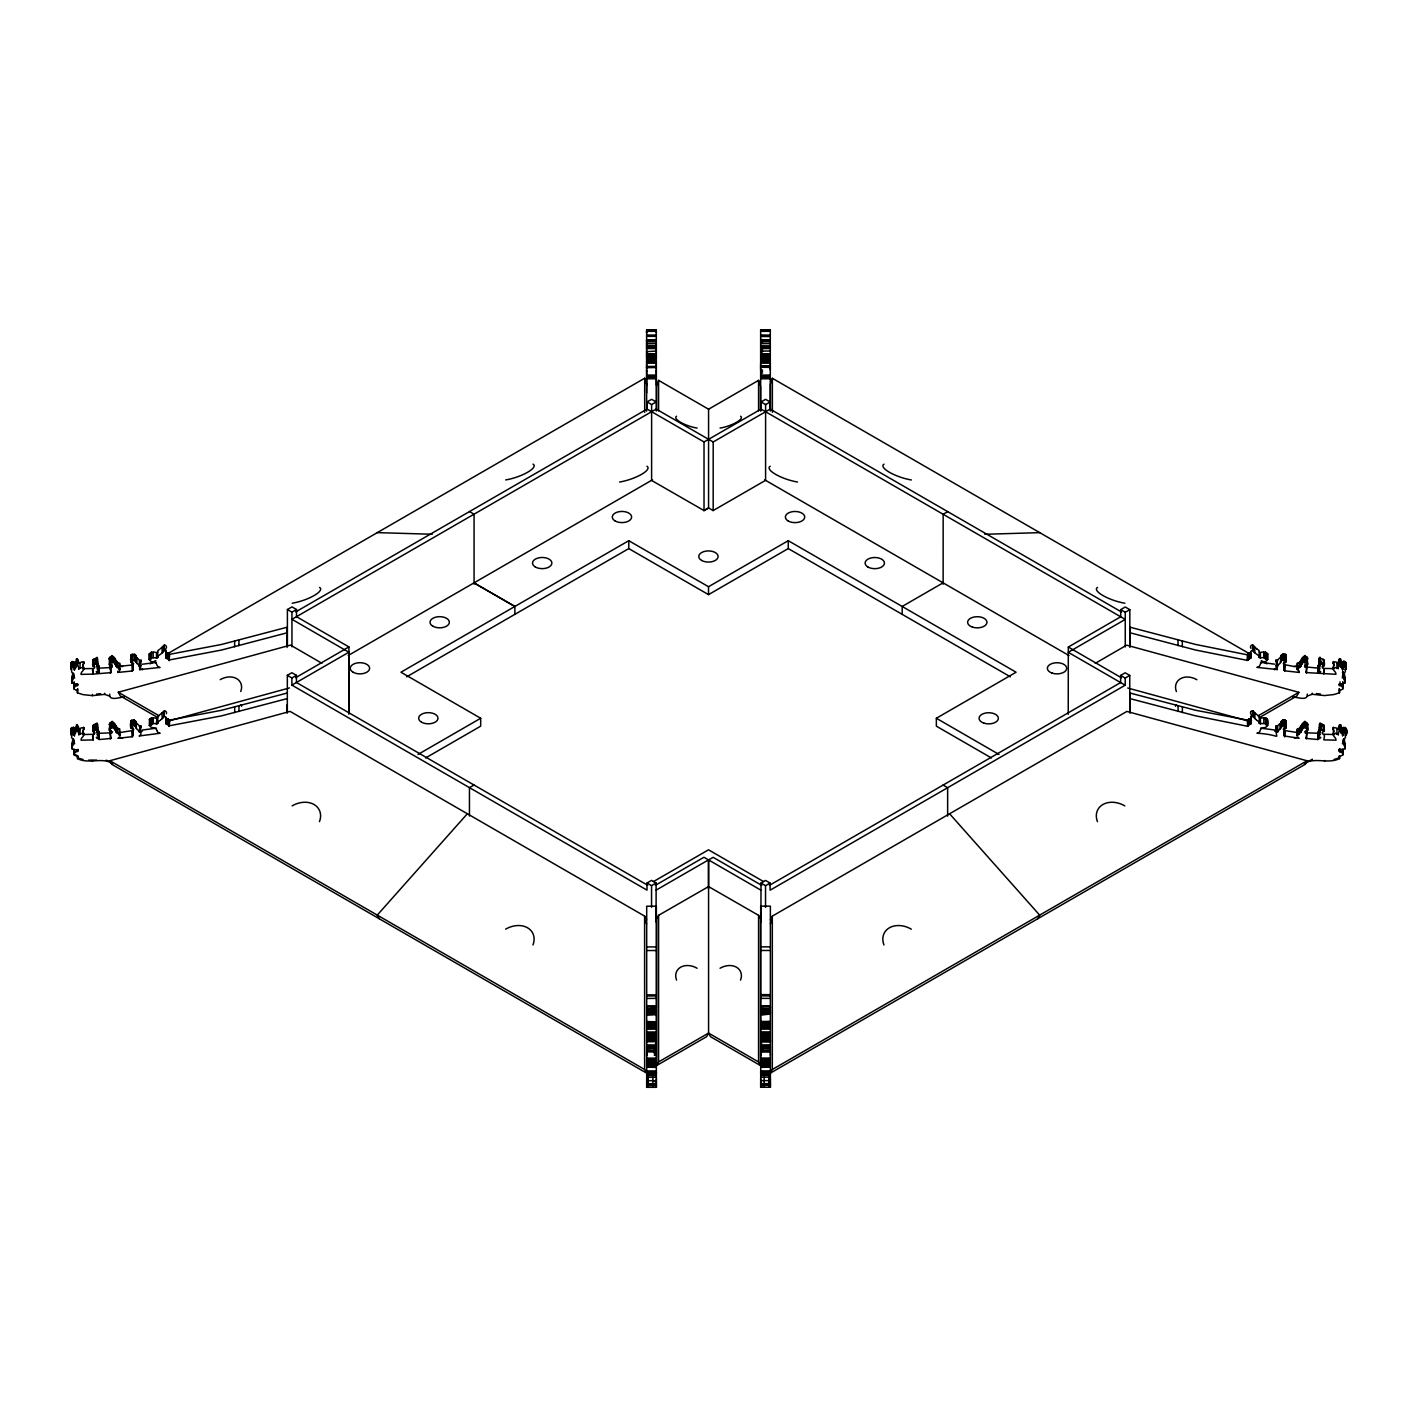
<?xml version="1.0" encoding="UTF-8"?>
<svg xmlns="http://www.w3.org/2000/svg" width="1417" height="1417" viewBox="0 0 1417 1417"><rect width="100%" height="100%" fill="white"/><g stroke="black" fill="none" stroke-linecap="round" stroke-linejoin="round"><path stroke-width="1.5" d="M97.312 734.75L97.312 729.117A2.444 2.002 0 0 0 97.915 727.931A3.56 2.905 0 0 0 97.454 726.62L97.543 724.725A2.125 1.736 0 0 0 96.994 723.255L97.011 728.834A2.125 1.736 0 0 1 97.543 730.304L97.454 732.199A3.56 2.905 0 0 1 97.915 733.51A2.444 2.002 0 0 1 97.419 734.591L97.72 735.706A4.641 3.79 0 0 1 99.066 737.23L98.287 737.46A10.326 8.431 0 0 1 96.622 737.23L96.338 737.566A3.472 2.834 0 0 0 98.11 738.788A2.072 1.7 0 0 1 99.137 738.842L99.137 733.262A2.072 1.7 0 0 0 98.499 733.191M287.403 646.329L287.403 609.523L291.955 606.901L296.507 609.523L296.507 616.678L348.919 646.931L348.901 713.318M291.955 646.79L291.955 612.162L296.507 609.523M474.057 584.141L474.075 514.194L469.505 511.555M644.682 412.294L644.682 378.233L167.259 653.928M646.63 411.072L646.648 384.113L644.682 378.233M646.63 371.626L646.63 370.298M646.63 368.013L646.63 367.056M646.63 367.57L656.301 367.375L646.63 367.375M646.63 360.042L656.301 359.209M646.63 358.944L656.301 358.767M656.301 341.462L656.301 357.881L646.63 357.828L646.63 350.619M646.63 351.682L656.301 351.044M646.63 347.626L656.301 347.218M646.63 341.462L646.63 348.901M646.63 340.08L656.301 339.938L646.63 339.814L646.63 341.196M646.648 385.318L646.63 329.683L656.301 330.622M654.424 1081.472L656.372 1081.472L656.372 1087.335L646.701 1087.317L646.701 1081.472M646.701 1078.798L646.701 1080.675L656.354 1080.675L656.354 1078.78M646.701 1073.378L646.701 1071.837L656.354 1071.783L656.372 1073.378M646.701 1063.512L656.354 1063.423M646.701 1061.156L656.354 1060.89M656.354 1058.942L646.701 1058.96L656.354 1059.385M646.701 1053.823L646.701 1055.612L646.701 1051.042L656.354 1051.007M646.701 1051.007L656.354 1051.184M646.701 1048.58L656.354 1048.226M646.701 1047.092L656.354 1046.862M646.701 1042.115L646.701 1039.83M646.701 1038.59L656.354 1038.413M646.701 1038.165L656.354 1038.023M646.701 1035.384L656.354 1035.597M646.701 1025.642L656.354 1025.749M646.701 1013.297L646.701 1012.163L656.354 1012.216M646.701 1011.791L656.354 1011.649M646.701 1010.374L656.354 1010.215M646.701 1009.134L656.354 1008.054M646.701 1007.026L646.701 1008.302M646.701 998.454L656.354 998.365M646.701 994.858L656.354 994.858M646.63 392.934L646.648 370.014M646.63 368.455L646.63 364.01M646.63 361.335L646.63 362.504M646.63 340.647L654.371 340.381M646.63 336.36L656.301 336.36M295.781 611.843L647.073 409.07L647.073 401.932L651.625 399.293L656.177 401.932L651.625 404.553L647.073 401.932M648.242 1085.918L648.242 1087.335L648.242 1077.239M651.607 480.31L651.625 404.553M652.883 1085.918L652.883 1087.335L652.883 1077.239M656.301 411.054L656.301 370.014M656.301 368.455L656.301 361.3M656.301 359.298L646.63 359.652M656.301 340.647L646.63 340.594M648.118 340.204C640.838 339.354 662.589 340.877 654.371 339.584M656.301 329.86L646.63 330.019M656.354 1067.391L646.701 1067.178L656.354 1067.267M760.504 1065.566L758.556 1061.935L708.571 1033.082L706.605 1036.695L656.62 1065.549L656.62 918.96L658.586 915.329L708.571 886.581L758.573 915.347L760.522 918.978L760.504 1065.566L710.519 1036.695L708.571 1033.082L708.571 859.942L713.141 857.32L761.797 885.412M656.638 410.204L656.638 386.239L658.586 380.358L708.571 409.212L758.573 380.358L760.522 386.239L760.522 410.204M656.62 1065.549L658.568 1061.935L658.586 915.329M658.586 410.859L658.586 380.358M651.501 480.381L704.019 510.563L704.019 441.962L647.073 409.07M708.571 409.212L708.571 507.941L703.912 510.634M704.019 510.563L708.571 507.941L713.176 510.581L713.194 441.98L770.157 409.106L770.157 401.95L765.605 399.328L761.035 401.95L761.035 410.611M758.556 1061.935L758.573 915.347M758.573 410.841L758.573 380.358M760.699 1007.398L760.699 906.154L770.37 906.154L770.37 1087.264L760.699 1087.264L760.699 1006.973L770.37 1007.044L770.37 1008.001M760.646 363.478L760.646 369.996L762.576 369.996M760.699 1078.727L760.699 1080.622L770.37 1080.622L770.37 1078.638M760.964 922.024L760.982 883.057L765.534 880.435L770.086 883.057L770.086 890.213L1125.204 685.208L1125.204 678.052L1129.756 675.431L1125.204 672.792L1120.652 675.431L1120.634 682.569L769.36 885.377M762.629 1051.308L760.699 1051.538M762.629 1048.173L760.699 1048.173L770.37 1048.509M764.17 1077.168L764.17 1087.264L764.17 1085.847M765.534 907.341L765.534 885.696L770.086 883.057M770.157 401.95L765.605 404.589L765.587 480.328L713.07 510.616M768.811 1080.197L768.811 1087.264L768.811 1085.847M768.811 1080.622L768.811 1077.168M770.299 369.996L770.299 363.478M770.423 409.708L770.423 384.166L772.371 378.286L1249.812 653.928M772.318 1069.498L772.318 916.126L1126.869 711.423L1307.023 760.77L1305.075 764.383L770.37 1073.13L772.318 1069.498L1307.023 760.77M772.371 412.347L772.371 378.286M943.137 584.211L943.155 514.265L947.707 511.626M947.636 816.121L947.636 787.71L943.084 785.071M1068.241 714.274L1068.312 647.038L1120.705 616.785L1120.705 609.647L1125.257 607.007L1129.827 609.647L1129.81 646.435M1125.257 646.914L1125.257 612.268L1129.827 609.647M1129.756 712.22L1129.756 675.431M1129.969 713.247L1129.88 693.002L1195.576 710.254L1247.545 720.119L1247.828 726.336L1249.227 724.459A2.037 1.665 0 0 0 1250.892 723.945A3.011 2.462 0 0 0 1251.069 723.007A3.047 2.497 0 0 1 1251.264 721.342A2.338 1.913 0 0 0 1251.069 719.818A2.94 2.391 0 0 1 1251.105 717.073A2.745 2.249 0 0 1 1252.681 716.311L1256.33 719.854M1319.457 658.834L1319.546 660.747A3.56 2.905 0 0 0 1319.085 662.04A2.444 2.002 0 0 0 1319.581 663.121L1319.333 669.763L1319.457 658.834A2.125 1.736 0 0 1 1320.006 657.364C1323.248 673.589 1327.251 661.562 1321.583 658.498M1299.141 671.038L1299.159 672.437L1284.511 670.79L1284.546 660.765M97.968 735.228L97.419 729.011M98.428 667.389A2.072 1.7 0 0 1 99.066 667.46L99.066 671.941M110.668 730.463A1.966 1.612 0 0 0 110.809 731.172L110.668 731.278A4.658 3.808 0 0 1 110.615 732.182A1.824 1.488 0 0 1 109.729 731.19A2.143 1.754 0 0 1 109.747 730.658A3.436 2.799 0 0 1 109.056 730.198L110.331 722.723A2.32 1.895 0 0 1 111.341 722.333A2.781 2.267 0 0 1 112.085 721.519L113.218 722.422L113.218 728.001A5.562 4.534 0 0 0 114.263 728.71A1.913 1.559 0 0 1 114.724 729.631L119.081 734.838A5.278 4.304 0 0 0 119.772 734.537L120.002 735.246M1333.326 667.141L1334.229 667.513A3.95 3.224 0 0 1 1335.239 667.478C1339.384 671.304 1339.915 662.394 1335.239 661.881A3.95 3.224 0 0 0 1334.229 661.934L1333.326 667.141A2.232 1.824 0 0 0 1332.777 668.434L1332.99 669.161A2.09 1.718 0 0 1 1333.787 670.383L1334.513 671.251A3.897 3.188 0 0 1 1335.381 672.225A7.333 5.987 0 0 1 1335.948 674.297L1305.659 672.526A2.409 1.966 0 0 0 1305.783 671.605A2.409 1.966 0 0 1 1306.191 670.879A1.966 1.612 0 0 0 1306.297 669.958L1306.757 668.452A4.216 3.436 0 0 0 1305.057 666.964L1304.508 666.061L1306.191 665.14A4.658 3.808 0 0 0 1306.385 666.309A1.824 1.488 0 0 0 1307.271 665.299A2.143 1.754 0 0 0 1307.253 664.786A3.436 2.799 0 0 0 1307.944 664.307L1306.669 656.833A2.32 1.895 0 0 0 1305.659 656.443A2.781 2.267 0 0 0 1304.915 655.628L1303.782 656.532L1303.782 662.111A5.562 4.534 0 0 1 1302.737 662.819A1.913 1.559 0 0 0 1302.276 663.741L1297.919 668.966A5.278 4.304 0 0 1 1297.228 668.647L1299.159 672.437M1307.306 730.641A3.436 2.799 0 0 0 1307.997 730.162L1307.537 723.68L1307.997 724.583A3.436 2.799 0 0 1 1307.306 725.061L1307.306 730.641A2.143 1.754 0 0 1 1307.324 731.154A1.824 1.488 0 0 1 1306.456 732.146A4.658 3.808 0 0 1 1306.403 731.243L1304.88 731.455L1305.11 732.819A4.216 3.436 0 0 1 1306.811 734.289L1306.385 735.919A1.966 1.594 0 0 1 1306.261 736.716A2.409 1.966 0 0 0 1305.836 737.46A2.409 1.966 0 0 1 1305.712 738.381L1317.828 739.515L1317.934 734.36M1319.688 663.28L1319.085 668.239M118.904 666.344L132.525 664.998A3.542 2.887 0 0 0 133.659 663.634C125.015 661.633 137.538 643.619 136.847 663.493A5.916 4.836 0 0 1 137.715 664.042L138.831 665.228A5.792 4.729 0 0 1 139.362 666.344L139.858 660.411A1.931 1.576 0 0 1 140.62 660.216L140.956 661.526M1280.171 728.887L1280.153 729.259A5.916 4.836 0 0 0 1279.285 729.808L1278.169 731.013A5.792 4.729 0 0 0 1277.638 732.111L1277.142 726.177A1.931 1.576 0 0 0 1276.38 725.982L1276.079 727.736M287.031 647.48L287.12 627.217L221.424 644.487L169.455 654.353L169.172 660.552L167.861 653.166A2.037 1.665 0 0 1 166.108 652.599A3.011 2.462 0 0 1 165.931 651.643A3.047 2.497 0 0 0 165.736 649.978A2.338 1.913 0 0 1 165.931 648.472A2.94 2.391 0 0 0 165.895 645.709A2.745 2.249 0 0 0 164.319 644.965L163.398 652.015L157.889 656.195A5.597 4.57 0 0 1 157.677 657.665L155.091 657.807A6.908 5.633 0 0 0 153.178 657.771L151.052 657.931L151.282 658.958A3.932 3.206 0 0 0 150.432 659.1L149.228 659.578L150.503 660.995A2.568 2.09 0 0 0 151.849 661.65L154.701 662.306A4.304 3.525 0 0 1 156.738 664.538A6.164 5.03 0 0 0 158.899 667.301L160.086 667.425L139.645 669.621A5.207 4.251 0 0 0 140.425 669.231L141.115 660.074M287.084 713.282L287.173 704.639M93.894 660.924L92.955 659.649L95.364 658.586L95.276 664.148L92.76 665.724L94.726 666.504A2.391 1.948 0 0 1 93.823 668.487A2.462 2.019 0 0 0 92.725 669.373A6.235 5.083 0 0 0 92.707 671.392L93.168 674.102L111.288 672.614A2.409 1.966 0 0 1 111.164 671.693A2.409 1.966 0 0 0 110.739 670.95A1.966 1.612 0 0 1 110.632 670.046L110.189 668.523A4.216 3.436 0 0 1 111.89 667.053L112.368 666.025L110.579 665.246A4.658 3.808 0 0 1 110.544 666.38A1.824 1.488 0 0 1 109.676 665.388A2.143 1.754 0 0 1 109.694 664.874L109.694 659.277A3.436 2.799 0 0 1 109.003 658.816L110.278 656.921A2.32 1.895 0 0 1 111.288 656.532A2.781 2.267 0 0 1 112.032 655.717L113.165 656.62L113.165 662.2A5.562 4.534 0 0 0 114.192 662.908A1.913 1.559 0 0 1 114.671 663.829L119.028 669.037A5.278 4.304 0 0 0 119.719 668.735C121.136 669.763 117.204 674.014 117.806 671.109M162.087 652.759L162.176 647.197L163.54 645.691M1254.824 718.543L1254.895 712.946L1252.681 710.732A2.745 2.249 0 0 0 1251.105 711.493M133.481 720.013C131.019 718.756 131.338 726.815 133.109 725.486C135.678 712.485 131.037 725.469 135.749 726.708M1277.585 666.273L1277.089 660.34A1.931 1.576 0 0 0 1276.31 660.127L1276.31 665.707A1.931 1.576 0 0 1 1277.089 665.919L1277.426 666.22A5.792 4.729 0 0 1 1278.099 665.158L1279.214 663.971A5.916 4.836 0 0 1 1280.082 663.404C1283.519 642.308 1289.311 663.05 1283.288 663.546A3.542 2.887 0 0 0 1284.422 664.91L1284.44 666.557A3.861 3.153 0 0 0 1284.369 667.761L1284.245 668.045A2.816 2.285 0 0 0 1283.713 669.533L1284.511 670.79M1280.206 728.604C1278.347 722.369 1286.99 713.406 1286.264 726.319M1285.52 660.18C1285.75 641.777 1283.891 672.065 1283.607 654.14M1343.174 671.977L1342.324 677.857L1344.06 678.282L1345.016 682.923L1338.906 684.57L1342.785 687.245L1342.678 689.193L1339.348 690.752M117.806 672.437L132.171 671.003L133.233 669.621A2.816 2.285 0 0 0 132.702 668.133L132.56 667.832A3.861 3.153 0 0 0 132.507 666.645L132.454 664.75M1340.376 660.233L1340.376 659.897A2.675 2.179 0 0 0 1340.588 659.082L1339.207 659.348M1340.429 726.089L1340.447 725.752A2.675 2.179 0 0 0 1340.659 724.937L1339.402 725.717A5.225 4.269 0 0 0 1338.711 726.779A2.604 2.125 0 0 0 1338.48 727.895L1338.392 728.232A1.948 1.594 0 0 0 1338.286 729.117L1335.399 727.771A3.95 3.224 0 0 0 1334.283 727.771L1333.379 727.399A2.232 1.824 0 0 0 1332.83 728.71L1333.043 729.436A2.09 1.718 0 0 1 1333.84 730.658L1334.159 731.314M1342.041 662.093L1342.59 669.887L1342.696 667.425L1344.839 667C1348.134 669.373 1343.334 668.275 1345.194 670.17A2.551 2.09 0 0 1 1345.14 671.941A11.23 9.175 0 0 1 1343.812 673.907L1343.174 675.696M1342.395 663.014L1342.59 669.887M1340.783 732.27L1341.704 733.51L1342.112 727.948L1342.643 735.742L1343.387 732.89L1345.495 733.333L1345.459 735.069M1342.466 728.869L1342.643 735.742M75.048 662.164C72.852 665.476 75.987 661.456 72.09 661.509L71.541 663.723M71.594 735.086L71.576 733.351L73.666 732.926L74.41 735.777L74.463 728.462L76.412 726.478M74.41 735.777L73.666 727.328L70.956 728.728L70.921 734.785M139.415 732.146L139.911 726.212A1.931 1.576 0 0 1 140.69 726.018L140.69 731.597A1.931 1.576 0 0 0 139.911 731.792L139.415 732.146A5.792 4.729 0 0 0 138.901 731.03L137.786 729.844A5.916 4.836 0 0 0 136.918 729.294L135.837 726.779M1333.043 735.016A2.09 1.718 0 0 1 1333.84 736.238L1334.566 737.106A3.897 3.188 0 0 1 1335.434 738.08A7.333 5.987 0 0 1 1336.018 740.152L1323.832 739.869L1324.293 737.159A6.235 5.083 0 0 0 1324.275 735.14A2.462 2.019 0 0 0 1323.177 734.272A2.391 1.948 0 0 1 1322.256 732.27L1324.204 731.296L1321.636 729.932L1321.565 724.211L1320.059 723.219A2.125 1.736 0 0 0 1319.51 724.689L1319.617 732.182A3.56 2.905 0 0 0 1319.138 733.475A2.444 2.002 0 0 0 1319.652 734.555L1319.333 735.689A4.641 3.79 0 0 0 1317.987 737.194L1318.766 737.442A10.326 8.431 0 0 0 1320.449 737.212L1320.733 737.531A3.472 2.834 0 0 1 1318.944 738.753A2.072 1.7 0 0 0 1317.934 738.824L1317.792 738.912M1342.678 687.174L1342.785 685.226L1339.348 683.773L1339.348 685.775M1342.678 684.5L1342.785 681.666M1342.731 751.471L1342.838 749.522L1342.838 753.1L1339.402 751.63L1338.959 749.54L1340.092 748.796L1338.959 750.425M1305.606 762.807C1316.163 757.422 1328.384 764.117 1339.526 758.626L1339.402 756.589L1342.731 755.048L1342.838 752.197L1338.959 749.54M111.128 762.736C100.678 757.493 88.527 764.206 77.545 758.662L77.652 755.739L74.322 754.181M1339.526 758.626L1339.402 755.704L1339.402 756.589M1250.91 648.26A2.94 2.391 0 0 1 1251.052 645.638A2.745 2.249 0 0 1 1252.628 644.894L1256.684 648.844M151.318 652.971L151.282 653.379A3.932 3.206 0 0 0 150.432 653.52L149.511 654.512M156.791 730.34A4.304 3.525 0 0 0 154.772 728.108L151.902 727.452A2.568 2.09 0 0 1 150.556 726.797L149.299 725.38L150.485 724.902A3.932 3.206 0 0 1 151.336 724.76L151.265 724.317M1346.097 668.806L1345.973 662.66L1345.955 669.107M1346.15 734.75C1350.472 729.879 1341.793 724.193 1342.643 730.162M160.706 648.401L162.176 647.197M160.759 719.783L163.54 717.657L164.372 710.767A2.745 2.249 0 0 1 165.948 711.529A2.94 2.391 0 0 1 166.338 713.725M77.421 692.842L77.598 688.821L77.421 692.842L82.93 694.613L92.406 695.641L104.716 694.365L109.658 696.154L109.658 694.135M77.545 758.662L77.652 755.739M1318.501 667.301A2.072 1.7 0 0 0 1317.863 667.389L1317.863 672.969M119.967 664.414L119.949 669.462M117.965 663.174L119.028 663.457A5.278 4.304 0 0 0 119.719 663.156L119.949 663.865M134.03 654.335L134.172 660.039L136.28 662.554M133.393 725.61L134.119 720.031M96.958 723.308L92.937 725.557L94.213 728.125M74.162 687.334L78.041 684.659L71.913 683.012L72.887 678.371L74.623 677.946L73.135 673.996A11.23 9.175 0 0 1 71.789 672.03A2.551 2.09 0 0 1 71.753 670.259L71.505 667.566L74.18 667.407L74.357 669.975L76.093 667.124L76.217 660.924M76.146 727.346L75.349 733.528M1340.092 749.682L1345.087 748.778L1344.113 744.138L1342.43 743.712L1343.865 739.763A11.23 9.175 0 0 0 1345.211 737.796A2.551 2.09 0 0 0 1345.247 736.025L1345.123 734.874M1253.425 645.532L1253.531 651.944L1259.075 655.947A5.597 4.57 0 0 0 1259.27 657.577L1261.838 657.736A6.908 5.633 0 0 1 1263.769 657.683L1265.895 657.86L1265.664 658.87A3.932 3.206 0 0 1 1266.515 659.011L1267.701 659.49L1266.515 660.818A2.568 2.09 0 0 1 1265.098 661.58L1262.228 662.235A4.304 3.525 0 0 0 1260.209 664.449A6.022 4.924 0 0 1 1259.518 665.866A6.164 5.03 0 0 1 1258.048 667.23L1256.861 667.354L1277.302 669.55A5.207 4.251 0 0 1 1276.522 669.143L1275.831 665.565M1284.351 662.324L1284.369 662.164A3.861 3.153 0 0 1 1284.44 660.977M1284.404 733.758L1284.44 733.599A3.861 3.153 0 0 1 1284.493 732.412L1284.475 730.765A3.542 2.887 0 0 1 1283.341 729.401L1284.245 727.948M71.913 678.336L72.568 675.254M71.913 681.01L72.568 677.928M71.984 745.236L72.621 742.171M71.984 747.928L72.621 744.846M71.984 748.814L72.94 738.594L71.984 748.814L78.094 750.461L74.215 753.118L74.215 749.558L74.322 751.506M110.331 673.022L111.288 667.017M99.225 739.55L111.341 738.399A2.409 1.966 0 0 1 111.217 737.495A2.409 1.966 0 0 0 110.809 736.751A1.966 1.594 0 0 1 110.668 735.954L110.243 734.325A4.216 3.436 0 0 1 111.943 732.855L112.421 731.827L110.721 731.03A2.409 1.966 0 0 1 111.217 731.916A2.409 1.966 0 0 0 111.217 732.447M72.072 661.597L72.09 667.088M72.143 727.399L72.143 732.979M1339.26 730.782L1340.659 730.517A2.675 2.179 0 0 1 1340.447 731.331L1340.393 724.618M1319.245 735.228L1319.652 728.976A2.444 2.002 0 0 1 1319.138 727.895A3.56 2.905 0 0 1 1319.617 726.602L1319.528 724.689M136.191 728.001L136.333 721.873L134.225 720.261M116.105 731.969L116.212 726.142L114.724 724.052A1.913 1.559 0 0 0 114.263 723.113A5.562 4.534 0 0 1 113.218 722.422M78.697 663.457L78.714 663.351A1.948 1.594 0 0 0 78.608 662.465L78.52 662.129A2.604 2.125 0 0 0 78.289 661.013A5.225 4.269 0 0 0 77.598 659.95L77.669 659.844M78.697 669.037L78.714 668.93A1.948 1.594 0 0 0 78.608 668.062L78.52 667.708A2.604 2.125 0 0 0 78.289 666.592A5.225 4.269 0 0 0 77.598 665.529L77.598 659.95M77.793 730.818L76.412 730.552A2.675 2.179 0 0 0 76.624 731.367L77.103 724.601L77.669 731.314A5.225 4.269 0 0 1 78.36 732.394A2.604 2.125 0 0 1 78.59 733.51L78.661 733.847A1.948 1.594 0 0 1 78.785 734.732L78.785 729.153A1.948 1.594 0 0 0 78.661 728.267L78.573 727.931A2.604 2.125 0 0 0 78.36 726.797A5.225 4.269 0 0 0 77.669 725.734M78.75 729.259L81.761 727.771A3.95 3.224 0 0 1 82.771 727.807L83.674 727.435A2.232 1.824 0 0 1 84.223 728.745L84.01 729.472A2.09 1.718 0 0 0 83.213 730.694L82.894 731.349M99.208 667.549L99.066 673.057A2.072 1.7 0 0 0 98.056 672.986A3.472 2.834 0 0 1 96.267 671.764L96.551 671.445A10.326 8.431 0 0 0 98.234 671.658L98.96 671.623A4.641 3.79 0 0 0 97.649 669.922L97.348 663.209A2.444 2.002 0 0 0 97.862 662.129A3.56 2.905 0 0 0 97.383 660.836L97.472 658.923A2.125 1.736 0 0 0 96.941 657.453L95.364 658.586M119.984 735.901L119.772 728.94A5.278 4.304 0 0 1 119.081 729.259L116.105 726.39M1281.924 660.588L1282.226 654.743M1281.181 727.151L1282.952 725.681L1282.952 720.102M140.903 727.523L141.169 725.876M113.165 656.62A5.562 4.534 0 0 0 114.192 657.329A1.913 1.559 0 0 1 114.671 658.25L115.45 659.596M117.841 738.31L132.489 736.663L132.507 726.762M115.486 660.056L118.089 662.784M1281.163 655.309L1281.127 661.296M1275.743 660.074L1275.991 661.438M1299.23 738.275L1284.475 736.008M74.41 730.198L74.605 728.905M136.333 728.356L136.191 722.422M1301.497 659.879L1299.672 661.916L1299.708 667.602M1303.782 662.111L1304.915 661.208A2.781 2.267 0 0 1 1305.659 662.022A2.32 1.895 0 0 1 1306.669 662.412L1307.466 663.404M1307.572 729.206L1306.722 722.688A2.32 1.895 0 0 0 1305.712 722.298A2.781 2.267 0 0 0 1304.968 721.483L1303.835 722.387A5.562 4.534 0 0 1 1302.808 723.095A1.913 1.559 0 0 0 1302.329 724.016L1299.743 727.771L1299.017 734.13M1300.54 726.974L1299.743 733.351M1300.54 732.571L1302.329 729.596A1.913 1.559 0 0 1 1302.808 728.675A5.562 4.534 0 0 0 1303.835 727.966L1304.968 727.063A2.781 2.267 0 0 1 1305.712 727.877A2.32 1.895 0 0 1 1306.722 728.267L1306.864 728.586M1307.43 761.744L1304.437 763.993M1265.966 652.723L1263.769 652.103A6.908 5.633 0 0 0 1261.838 652.157L1260.386 652.635L1260.439 658.161M1254.895 712.946L1259.111 716.382A5.597 4.57 0 0 0 1259.323 717.852L1261.909 717.994A6.908 5.633 0 0 1 1263.822 717.958L1265.948 718.136L1265.275 719.234M1266.089 718.348L1266.019 724.158L1265.948 718.136M77.652 751.665L78.094 749.558L76.979 749.717M1342.59 664.307C1344.627 652.582 1345.689 677.751 1344.839 661.42M132.826 730.357L132.826 735.954L133.233 730.003M1285.892 722.245L1285.573 720.456M1286.211 661.491L1285.52 654.601M93.876 734.289A2.391 1.948 0 0 0 94.797 732.306L92.902 731.207L97.011 728.834M109.694 664.874A3.436 2.799 0 0 1 109.003 664.396L110.278 662.501A2.32 1.895 0 0 1 111.288 662.111A2.781 2.267 0 0 1 112.032 661.296L113.165 662.2M109.499 729.241L110.331 722.723M1296.998 669.621L1297.016 664.431M1299.743 727.771L1297.972 729.224A5.278 4.304 0 0 1 1297.281 728.923L1297.246 730.552M1297.104 729.79L1297.069 735.866M1286.282 726.425L1285.644 728.639L1284.387 727.913M131.303 728.037C134.19 709.58 126.945 729.666 132.755 728.356A2.816 2.285 0 0 1 133.287 729.56M1250.821 658.09L1250.821 652.511A2.037 1.665 0 0 1 1249.156 653.024C1246.925 654.601 1246.907 663.758 1249.156 658.622A2.037 1.665 0 0 0 1250.821 658.09A3.011 2.462 0 0 0 1250.998 657.151A3.047 2.497 0 0 1 1251.193 655.486A2.338 1.913 0 0 0 1250.998 653.963A2.94 2.391 0 0 1 1251.052 651.218A2.745 2.249 0 0 1 1252.628 650.474L1253.425 651.112M1251.105 711.493A2.94 2.391 0 0 0 1251.069 714.239A2.338 1.913 0 0 1 1251.264 715.762A3.047 2.497 0 0 0 1251.069 717.409A3.011 2.462 0 0 1 1250.892 718.366A2.037 1.665 0 0 1 1249.227 718.88L1247.828 720.757M169.172 660.552L169.455 654.353M169.225 720.775L168.003 719.021L168.003 724.618L169.225 726.372L169.526 720.155L221.495 710.289L287.173 693.037M169.225 726.372L169.526 720.155M132.507 730.552L119.453 732.624M1267.524 654.3L1266.515 653.432A3.932 3.206 0 0 0 1265.664 653.29L1265.824 652.812M1266.568 719.287C1269.118 719.818 1268.321 726.124 1266.497 726.762A2.568 2.09 0 0 1 1265.151 727.417L1262.299 728.072A4.304 3.525 0 0 0 1260.262 730.304A6.022 4.924 0 0 1 1258.137 733.05L1256.914 733.191C1284.457 734.838 1274.999 742.154 1275.885 725.841M1284.564 736.645L1284.475 727.045M93.823 666.716L93.77 665.016M109.658 696.154C111.27 701.043 121.579 696.509 124.289 697.199M70.974 662.749L70.992 669.196M98.977 737.442L99.066 731.721A4.641 3.79 0 0 0 97.72 730.127L97.986 729.613M770.37 919.757L772.318 916.126M770.37 923.884L772.318 920.253M1037.722 918.765L1039.671 915.134L949.585 813.765M1282.35 654.495L1281.995 660.34M1095.235 663.351L1126.639 645.16L1298.858 692.328L1296.909 695.96L1259.872 717.339M132.383 654.317L132.259 659.915L134.172 660.039M77.598 665.529L76.376 664.626A2.675 2.179 0 0 0 76.553 665.565L76.607 658.852L77.74 659.436M1319.634 668.983L1319.581 668.718A2.444 2.002 0 0 1 1319.085 667.637A3.56 2.905 0 0 1 1319.546 666.327L1319.546 660.747M1339.508 692.771L1339.348 688.733L1339.508 692.771L1334.017 694.525L1324.523 695.57L1312.231 694.277L1307.289 696.066L1307.289 694.064M1342.395 668.611L1340.659 666.309M96.941 657.453L96.941 663.032L95.276 664.148M150.981 658.374L150.893 652.582L153.178 652.192A6.908 5.633 0 0 1 155.091 652.227L156.543 652.723L156.49 658.25M151.105 718.153C152.947 733.103 147.333 715.886 153.231 717.994A6.908 5.633 0 0 1 155.161 718.029C158.987 717.303 154.364 726.177 157.73 723.467A5.597 4.57 0 0 0 157.942 721.997L160.139 720.385M150.964 723.963L153.231 723.573A6.908 5.633 0 0 1 155.161 723.609L156.561 724.052M136.758 657.63L136.847 657.913A5.916 4.836 0 0 1 137.715 658.462L138.831 659.649A5.792 4.729 0 0 1 139.362 660.765L139.362 666.344M1339.402 658.923L1339.331 665.441A5.225 4.269 0 0 0 1338.64 666.504A2.604 2.125 0 0 0 1338.41 667.62L1338.339 667.974A1.948 1.594 0 0 0 1338.215 668.859M1339.455 724.778L1339.402 731.296A5.225 4.269 0 0 0 1338.711 732.359A2.604 2.125 0 0 0 1338.48 733.475L1338.392 733.829A1.948 1.594 0 0 0 1338.286 734.697L1338.303 734.803M72.037 734.803L71.806 736.061A2.551 2.09 0 0 0 71.86 737.832A11.23 9.175 0 0 0 73.188 739.798L74.623 743.73L72.94 744.173M1267.312 720.474L1267.542 719.305M76.093 661.544L75.296 667.744M151.406 657.878L151.53 652.139M139.681 732.004L139.752 726.354M1284.741 720.102L1284.741 725.681L1282.952 725.681M1284.741 725.681L1285.715 726.106M1256.914 720.35L1259.111 721.962A5.597 4.57 0 0 0 1259.323 723.432L1261.909 723.573A6.908 5.633 0 0 1 1263.822 723.538L1266.089 723.928M467.344 813.748L377.259 915.116L379.225 918.73M1300.487 666.716L1300.487 661.137M84.17 662.943A2.232 1.824 0 0 0 83.621 661.633L82.717 667.602A3.95 3.224 0 0 0 81.69 667.549L78.714 668.93M139.628 666.203L139.858 665.99A1.931 1.576 0 0 1 140.62 665.795L141.115 665.653M97.932 669.391L97.649 663.563M94.301 665.512L94.16 666.787M1282.35 660.074L1283.519 659.702M1280.667 662.465L1281.127 655.717M1280.72 728.32L1281.181 721.572M1319.758 734.715L1319.617 730.428M97.295 669.072L97.348 668.789A2.444 2.002 0 0 0 97.862 667.708A3.56 2.905 0 0 0 97.383 666.415L97.472 664.502A2.125 1.736 0 0 0 96.941 663.032M1280.366 723.485L1280.153 723.68A5.916 4.836 0 0 0 1279.285 724.229L1278.169 725.415A5.792 4.729 0 0 0 1277.638 726.531L1277.638 732.111M95.577 663.847L95.754 662.589M83.444 661.81L82.717 662.005A3.95 3.224 0 0 0 81.69 661.969L78.714 663.351M83.674 727.435L82.771 733.386A3.95 3.224 0 0 0 81.761 733.351L78.785 734.732M163.522 651.182L164.319 644.965M163.575 716.984L164.372 710.767M97.383 666.415L97.472 658.923M150.964 718.384L151.424 719.216A3.932 3.206 0 0 0 150.485 719.322L149.316 719.499L149.812 720.562M160.086 648.986L157.889 650.616A5.597 4.57 0 0 1 157.677 652.068L156.543 652.723M163.575 711.405L157.942 716.417A5.597 4.57 0 0 1 157.73 717.87L156.614 718.525M82.841 665.547L83.16 664.892A2.09 1.718 0 0 1 83.957 663.67M1323.319 726.23L1324.045 725.415L1321.618 724.3M130.718 655.061L131.108 656.461M131.108 728.019L131.48 720.474M76.607 658.852L76.376 659.047A2.675 2.179 0 0 0 76.553 659.985L76.571 660.322M113.218 728.001L112.085 727.098A2.781 2.267 0 0 0 111.341 727.913A2.32 1.895 0 0 0 110.331 728.303M1311.363 760.097L1312.248 759.211L1312.284 760.132M150.078 663.865L155.799 660.552M287.332 712.149L287.332 675.342L291.884 672.721L296.454 675.342L296.454 682.498L647.746 885.306M287.332 675.342L291.884 677.981L296.454 675.342M295.639 677.698L348.919 646.931M704.019 441.962L761.035 409.106L1125.257 619.424L1072.864 649.659M291.884 677.981L291.884 685.12L348.848 652.245L291.955 619.3L656.177 409.07L713.194 441.98M348.175 655.522L652.529 479.796M991.404 757.953L936.354 726.159L936.354 718.26L1016.095 672.225L788.259 540.692L708.518 586.727L628.776 540.692L400.94 672.225L480.682 718.26L480.682 726.159L425.614 757.953M406.644 676.83L628.776 548.592L708.518 594.626L788.259 548.574L1010.41 676.83M418.015 754.446L480.682 718.26M474.004 785L469.452 787.639L469.452 816.05M943.031 582.865L902.186 606.458L902.186 614.34M291.884 685.12L647.002 890.142L647.002 883.004L651.554 880.364L656.106 883.004L656.106 921.971M653.45 881.604L708.518 849.81L763.568 881.587M647.002 883.004L651.554 885.625L656.106 883.004M655.309 885.359L703.966 857.267L760.982 890.213M656.106 890.142L708.518 859.889L708.518 888.654M1072.793 649.677L1068.241 652.316L1125.204 685.208M1258.119 715.851L1298.858 692.328M658.568 1061.935L708.571 1033.082M99.066 731.721L98.287 731.88A10.326 8.431 0 0 1 97.171 731.757M131.285 660.34L132.259 659.915M93.363 730.729L93.504 725.079L93.451 727.222M1265.788 724.282L1265.718 724.725A3.932 3.206 0 0 1 1266.568 724.866L1267.772 725.345M98.234 666.079L99.013 665.848A4.641 3.79 0 0 0 97.649 664.343L97.897 663.847M1340.323 658.763L1340.376 665.476A2.675 2.179 0 0 0 1340.588 664.662L1339.331 665.441M1311.15 760.203L1308.653 760.876M77.652 750.78L74.215 752.232L74.322 755.066L77.652 756.625M1323.46 665.831L1323.496 659.188M1334.07 759.477L1339.579 757.723M1317.863 671.853L1317.721 667.478M1318.572 733.156A2.072 1.7 0 0 0 1317.934 733.227L1305.712 732.784M157.269 717.25L120.232 695.871L118.284 692.24L290.52 645.089L321.925 663.298M168.269 721.111L289.387 687.953M644.611 916.108L644.629 1069.498L646.577 1073.112L111.854 764.348L109.906 760.716L290.06 711.387L644.611 916.108L646.577 919.739M169.455 659.932L221.424 650.066L287.12 632.797M169.526 725.734L221.495 715.868L287.173 698.616M95.984 663.617L96.108 662.465M1319.209 730.499L1319.617 732.182M1319.564 667.921L1319.209 669.409M1294.359 737.956L1298.096 737.141M111.199 732.819L99.261 733.298M109.534 723.715L109.056 724.601A3.436 2.799 0 0 0 109.747 725.079L109.747 730.658M1340.712 660.836L1341.757 662.058M760.699 1043.638L761.691 1043.55M1284.493 664.662L1294.288 666.521L1297.954 665.955M1319.989 657.364C1316.57 659.064 1321.955 666.504 1321.282 662.571M156.419 662.359L142.391 664.236M97.614 729.383L97.702 734.945M156.472 728.161L142.444 730.038L142.444 731.154M110.313 667.531L99.172 668.169M88.669 760.132L96.586 760.114M96.515 694.1L100.607 693.675M760.646 361.512L761.62 361.477M1338.286 734.697L1335.576 733.439M1323.035 666.734L1322.22 666.415A2.391 1.948 0 0 0 1323.124 668.399A2.462 2.019 0 0 1 1324.222 669.285A6.235 5.083 0 0 1 1324.24 671.304L1323.779 674.014L1323.779 670.294M1294.288 666.521L1298.025 666.273M1323.691 665.777L1323.903 660.198M82.611 668.718L93.168 668.523M82.682 734.52L93.221 734.325M96.25 663.563L96.374 662.43M93.097 731.668L92.937 725.557M1319.174 663.811L1319.28 664.254A4.641 3.79 0 0 0 1317.934 665.76L1318.713 666.008M1319.28 669.834A4.641 3.79 0 0 0 1317.934 671.339L1318.713 671.587A10.326 8.431 0 0 0 1320.378 671.357L1320.662 671.676A3.472 2.834 0 0 1 1318.89 672.898A2.072 1.7 0 0 0 1317.863 672.969M984.815 534.28L1039.741 532.65M1254.842 652.688L1254.771 647.108M760.646 347.696L770.299 347.626M93.221 736.185L93.221 739.904L81.052 740.188A7.333 5.987 0 0 1 81.619 738.115A3.897 3.188 0 0 1 82.487 737.141L83.213 736.273A2.09 1.718 0 0 1 84.01 735.051M760.646 357.828L770.299 357.793M760.699 998.383L770.37 998.383M760.699 1012.996L770.37 1012.96M770.37 1039.387L760.699 1039.37M760.646 329.789L770.299 329.718L770.299 411.036M760.646 330.019L770.299 329.966M760.646 330.25L770.299 330.196M760.646 330.622L770.299 330.622M760.646 331.33L770.299 331.33M646.63 331.33L656.301 331.33M760.646 336.502L770.299 336.502M760.646 339.584L762.576 339.584M760.646 339.797L770.299 339.814M760.646 340.115L770.299 340.009M760.646 340.346L770.299 340.275L768.811 340.186M762.576 340.806L760.646 340.806L770.299 340.594L762.576 340.363M760.646 341.125L762.576 341.267M760.646 341.515L762.576 341.603M646.63 341.798L656.301 341.798M760.646 341.745L770.299 341.78M760.646 342.152L762.576 342.082M646.63 343.64L656.301 343.64M760.646 343.64L770.299 343.64M760.646 345.996L770.299 346.085M656.301 346.262L654.371 346.669M760.646 346.35L762.576 346.651M646.63 346.545L656.301 346.492M760.646 346.527L770.299 346.527M760.646 346.917L770.299 346.952L760.646 347.2M656.301 347.431L646.63 347.183M760.646 347.36L770.299 347.413M646.63 348.547L656.301 348.547M760.646 348.547L770.299 348.547M760.646 349.751L762.576 349.733M760.646 351.044L770.299 351.044M760.646 351.257L762.576 351.363M760.646 351.54L762.576 351.54M760.646 351.717L762.576 351.717M646.63 354.037L656.301 354.037M760.646 353.984L770.299 353.984M646.63 354.179L656.301 354.179M760.646 354.179L770.299 354.179M646.63 354.746L656.301 354.746M760.646 354.728L770.299 354.728M646.63 355.047L656.301 355.047M760.646 355.029L770.299 355.029M646.63 356.287L656.301 356.287M760.646 356.287L770.299 356.287M760.646 357.013L770.299 357.013M646.63 357.031L656.301 357.137M760.646 357.137L770.299 357.137M656.301 357.35L646.63 356.995M760.646 357.332L770.299 357.35M646.63 358.218L656.301 358.324M760.646 358.306L770.299 358.2M646.63 358.519L656.301 358.519M760.646 358.519L770.299 358.519M760.646 358.855L770.299 358.855M760.646 359.351L770.299 359.192M760.646 359.635L770.299 359.635M646.63 360.131L656.301 360.131M760.646 360.131L770.299 360.131M646.63 360.821L656.301 360.821M760.646 360.804L770.299 360.804M646.63 361.813L656.301 361.813M760.646 361.796L770.299 361.796M646.63 362.114L656.301 362.238M760.646 362.097L770.299 362.238M646.63 363.195L656.301 363.195M760.646 363.195L770.299 363.195M760.646 366.153L770.299 366.153L760.646 366.418M646.63 366.436L656.301 366.436M760.646 366.596L770.299 366.596M760.646 371.484L762.576 371.484M760.646 373.043L762.576 373.043M646.63 375.098L656.301 375.098M760.646 375.08L770.299 375.08M760.646 375.824L762.576 375.824M760.646 375.983L762.576 375.983M646.63 376.585L656.301 376.585M760.646 376.568L770.299 376.568M646.63 377.011L656.301 377.011M760.646 376.993L770.299 376.993M646.63 378.782L656.301 378.782M760.646 378.782L770.299 378.782M646.701 946.928L656.354 946.928M760.699 946.857L770.37 946.875M646.701 950.524L656.354 950.524M760.699 950.47L770.37 950.47M646.701 995.956L656.354 995.956M760.699 995.903L770.37 995.903M646.701 1005.804L656.354 1005.804M760.699 1005.751L770.37 1005.751M646.701 1007.097L656.354 1007.097M760.699 1008.461L770.37 1009.063M646.701 1009.418L656.354 1009.418M760.699 1009.347L770.37 1009.347M646.701 1009.648L656.354 1009.648M760.699 1009.577L770.37 1009.577M646.701 1009.914L656.354 1009.914M760.699 1009.843L770.37 1009.843M760.699 1010.162L770.37 1010.162M646.701 1010.392L656.354 1010.392M760.699 1010.569L770.37 1010.321M646.701 1010.799L656.354 1010.622M760.699 1010.658L770.37 1010.728M646.701 1012.004L656.354 1011.791M760.699 1012.234L770.37 1012.234M646.701 1012.588L656.354 1012.588M760.699 1012.535L770.37 1012.535M656.354 1014.182L646.701 1014.749L656.354 1014.731M656.354 1021.816L646.701 1021.604L656.354 1022.153M770.37 1021.852L760.699 1021.515M760.699 1022.649L770.37 1022.649M646.701 1023.57L656.354 1023.57M646.701 1023.712L656.354 1023.712M760.699 1024.42L770.37 1024.42M646.701 1024.491L656.354 1024.491M646.701 1024.987L656.354 1024.987M656.354 1025.341L646.701 1025.27L656.354 1025.642M760.699 1025.288L770.37 1025.217M646.701 1026.085L656.354 1026.227M654.424 1026.794L656.354 1026.794M760.699 1027.591L770.37 1027.591M760.699 1027.732L770.37 1027.732M646.701 1029.185L656.354 1029.132M760.699 1029.114L770.37 1029.114M646.701 1032.072L656.354 1032.072M760.699 1032.019L770.37 1032.019M646.701 1032.674L656.354 1032.674M760.699 1032.621L770.37 1032.621M646.701 1033.595L656.354 1033.595M760.699 1033.524L770.37 1033.524M646.701 1033.879L656.354 1033.879M760.699 1033.825L770.37 1033.825M760.699 1035.986L770.37 1035.986M646.701 1037.049L656.354 1037.049M760.699 1038.36L770.37 1038.36M760.699 1040.663L770.37 1040.663M646.701 1040.733L656.354 1040.716M760.699 1041.566L770.37 1041.584M646.701 1041.743L656.354 1041.637M760.699 1041.69L770.37 1041.69M646.701 1044.931L656.354 1044.931M760.699 1044.86L770.37 1044.86M646.701 1046.242L656.354 1046.242M760.699 1046.189L770.37 1046.189M656.354 1046.968L654.424 1047.181L656.354 1047.269M762.629 1047.198L760.699 1046.915L770.37 1047.039M654.424 1047.73L656.354 1047.606M760.699 1047.553L762.629 1047.659M654.424 1048.58L656.354 1048.58M762.629 1048.509L760.699 1048.261M654.424 1049.235L656.354 1049.235M760.699 1049.182L762.629 1049.182M646.701 1050.103L656.354 1050.103M770.37 1050.032L760.699 1050.032L762.629 1050.192M654.424 1050.263L656.354 1050.263M646.701 1051.361L656.354 1051.379M646.701 1051.751L656.354 1051.91M654.424 1052.069L656.354 1052.034M654.424 1052.264L656.354 1052.494M654.424 1052.672L656.354 1052.796M654.424 1053.522L656.354 1053.663M654.424 1053.823L656.354 1053.823M654.424 1055.027L656.354 1055.134L654.424 1055.275M646.701 1058.127L656.354 1058.127M760.699 1058.056L770.37 1058.056M646.701 1059.721L656.354 1059.898M760.699 1059.845L770.37 1059.65M760.699 1060.819L770.37 1060.819M646.701 1062.378L656.354 1062.378M760.699 1062.307L770.37 1062.307M760.699 1063.441L770.37 1063.441M656.354 1063.813L646.701 1064.645L656.354 1064.84M760.699 1064.769L770.37 1064.698M646.701 1065.814L656.354 1065.814M760.699 1065.743L770.37 1065.743M646.701 1066.045L656.354 1066.045M760.699 1065.974L770.37 1065.974M646.701 1066.328L656.354 1066.328M760.699 1066.363L770.37 1066.363M646.701 1066.434L656.354 1066.611M760.699 1066.558L770.37 1066.434M646.701 1070.951L656.354 1070.951M760.699 1070.898L770.37 1070.898M646.701 1072.386L656.354 1072.386M760.699 1072.315L770.37 1072.315M654.424 1073.094L656.372 1073.147M770.37 1073.909L760.699 1073.98L770.37 1074.015M646.701 1075.485L656.354 1075.485M760.699 1075.414L770.37 1075.414M646.701 1077.239L656.354 1077.239M760.699 1077.168L770.37 1077.168M646.701 1083.704L656.354 1083.704M760.699 1083.633L770.37 1083.633M646.701 1085.209L656.372 1085.209M646.701 1085.581L656.372 1085.581M646.701 1013.031L656.354 1013.066M656.354 1039.476L646.701 1039.37M655.38 1043.62L656.354 1043.691M1323.779 668.434L1334.318 668.629M1323.832 734.289L1334.389 734.484M655.309 361.477L656.301 361.176M161.999 712.981L162.229 718.578M377.329 532.633L432.256 534.244M1317.775 668.08L1305.96 666.946M1297.6 732.589L1284.546 730.517M1301.444 658.976L1302.312 658.232L1302.312 663.811M1316.34 693.604L1320.431 694.029M1292.658 697.129C1295.315 696.42 1305.695 700.954 1307.289 696.066M1274.556 664.166L1260.528 662.288M1319.351 729.348L1319.457 734.927M1260.581 728.125L1274.609 730.003L1274.609 731.137M118.993 666.043L122.641 666.592M96.498 663.563L96.71 662.394M108.418 760.894L105.903 760.238M1247.757 654.902L1195.505 644.416L1129.827 627.146L1129.916 647.41M1247.757 660.481L1195.505 649.996L1129.827 632.726M1247.828 726.336L1195.576 715.833L1129.88 698.581M118.975 737.177L122.712 737.974M112.616 764.011L109.587 761.638M1256.861 648.915L1259.075 650.456A5.597 4.57 0 0 0 1259.27 651.997L1259.27 657.577M1342.377 672.278L1344.06 672.703L1345.016 678.247M1127.755 688.007L1246.747 720.615M99.137 734.378L99.279 738.93M77.492 757.758L82.983 759.512M1275.991 731.491L1276.38 731.562A1.931 1.576 0 0 1 1277.142 731.774L1277.266 731.845M1335.487 733.386L1335.399 733.351A3.95 3.224 0 0 0 1334.283 733.368L1333.556 733.156M1319.138 729.613L1319.333 730.109A4.641 3.79 0 0 0 1317.987 731.615L1318.182 732.996M1318.023 665.972L1318.129 671.605M136.333 722.776L136.918 723.697A5.916 4.836 0 0 1 137.786 724.264L138.901 725.451A5.792 4.729 0 0 1 139.415 726.567M77.598 685.863L77.598 683.862L74.162 685.314L74.269 689.282L77.598 690.823M1284.298 733.9A2.816 2.285 0 0 0 1283.767 735.388L1284.227 732.199M1260.386 652.635L1259.27 651.997M1307.501 657.771L1307.944 658.728A3.436 2.799 0 0 1 1307.253 659.206L1307.253 664.786M169.172 654.973L168.092 653.361M1261.254 660.552L1266.993 663.847M761.035 401.95L765.605 404.589M1120.705 609.647L1125.257 612.268M770.157 409.106L1121.449 611.949M1120.652 675.431L1125.204 678.052M1068.312 647.038L1121.449 677.769M764.666 479.814L1069.038 655.575M936.354 718.26L999.003 754.446M514.867 606.458L473.987 582.883L514.867 606.458L514.867 614.358M287.403 609.523L291.955 612.162M760.982 883.057L765.534 885.696M118.284 692.24L159.023 715.762M109.906 760.716L644.629 1069.498M167.773 653.113L167.95 658.816M167.773 658.692L167.861 658.746A2.037 1.665 0 0 1 166.108 658.179A3.011 2.462 0 0 1 165.931 657.222A3.047 2.497 0 0 0 165.736 655.557A2.338 1.913 0 0 1 165.931 654.052A2.94 2.391 0 0 0 165.895 651.306A2.745 2.249 0 0 0 164.319 650.545M166.002 717.764A3.011 2.462 0 0 0 166.179 718.401A2.037 1.665 0 0 0 167.844 718.915L168.003 719.021M164.372 716.347A2.745 2.249 0 0 1 165.948 717.108A2.94 2.391 0 0 1 166.002 719.854A2.338 1.913 0 0 0 165.789 721.377A3.047 2.497 0 0 1 166.002 723.024A3.011 2.462 0 0 0 166.179 723.981A2.037 1.665 0 0 0 167.844 724.494L168.003 724.618M1323.708 725.114L1323.708 726.23M1296.998 663.794L1297.228 663.067A5.278 4.304 0 0 0 1297.919 663.369L1299.708 662.022M1297.051 735.228L1297.281 734.502A5.278 4.304 0 0 0 1297.972 734.803L1299.017 734.396M1344.857 661.509L1345.92 662.571M1286.14 655.15L1285.892 662.129M1341.616 727.948L1340.641 726.443M1334.106 665.459L1333.787 664.945A2.09 1.718 0 0 0 1332.99 663.581M1319.546 666.327L1319.457 664.414A2.125 1.736 0 0 1 1320.006 662.943M1321.335 723.963L1321.335 725.079M141.169 731.455L140.744 734.715L139.079 736.008L160.139 733.227L158.952 733.12A6.164 5.03 0 0 1 156.756 730.286M132.118 654.158L132.118 659.737M132.808 727.984L133.712 729.436A3.542 2.887 0 0 1 132.578 730.782L132.56 732.447A3.861 3.153 0 0 1 132.631 733.634L132.649 733.776M1277.195 660.411L1277.248 666.061M1265.47 717.905L1265.594 723.644M1320.059 723.219L1320.059 728.799L1321.636 729.932M1300.788 660.251L1300.682 666.539M1339.278 659.755L1339.331 659.861A5.225 4.269 0 0 0 1338.64 660.924A2.604 2.125 0 0 0 1338.41 662.04L1338.339 662.394A1.948 1.594 0 0 0 1338.215 663.262M1284.511 719.925L1284.617 725.681M1284.085 669.904L1284.174 664.484M644.611 920.235L646.577 923.866M1302.329 724.016L1302.329 729.596M1345.991 728.427L1346.008 734.962M1324.133 725.522L1324.133 726.638M109.392 657.754L109.463 663.493M130.754 655.15L130.789 661.721M1280.614 656.726L1280.082 657.825A5.916 4.836 0 0 0 1279.214 658.391L1278.099 659.578A5.792 4.729 0 0 0 1277.567 660.694M116.46 666.787L116.247 661.03M1340.624 724.813L1340.624 730.393M1344.91 727.275L1344.928 732.943M1344.379 677.84L1345.016 680.922M1344.432 742.136L1345.087 745.218M1306.669 738.788L1306.704 729.613M132.366 665.087L132.525 661.261M93.221 739.904L92.76 737.194A6.235 5.083 0 0 1 92.778 735.175A2.462 2.019 0 0 1 93.876 734.289M1340.907 727.222L1340.907 732.89M1282.881 654.14L1282.899 659.844M74.162 681.754L74.269 684.588M95.417 729.968L95.488 724.246M76.624 726.124L76.624 725.787A2.675 2.179 0 0 1 76.412 724.973M656.301 367.056L656.301 367.995M656.301 331.117L656.301 332.694M656.301 345.748L646.63 345.553M656.301 356.818L656.301 357.757M656.301 370.298L656.301 371.325M656.354 1036.11L646.701 1036.11M97.242 663.369L97.242 667.779M1345.636 662.129L1345.672 669.214M1345.689 727.984L1345.743 735.069M1345.016 677.344L1345.016 682.923M1345.087 748.778L1344.113 738.558L1344.113 744.138M1344.379 674.279L1344.379 679.859M1344.432 740.117L1344.432 745.714M1344.06 672.703L1344.06 678.282M1343.387 727.311L1343.387 732.89M1343.334 661.456L1343.334 667.035M1343.121 739.479L1343.121 743.199M1343.068 671.764L1343.068 677.344M1342.785 682.551L1342.678 689.193M1342.731 749.469L1342.731 755.048M1341.562 662.093L1341.562 667.673M1340.854 661.456L1340.854 667.035M1340.553 658.958L1340.553 664.538M1340.021 681.825L1340.021 683.844M1339.667 658.728L1339.667 664.307M1339.72 724.583L1339.72 730.162M1339.402 750.744L1339.402 751.63M1336.904 662.501L1336.904 668.08M1336.957 728.356L1336.957 733.935M1333.379 727.399L1333.379 732.996A2.232 1.824 0 0 0 1332.83 734.289M1324.594 760.522L1324.594 761.407M1324.222 725.77L1324.24 731.491A6.235 5.083 0 0 0 1324.275 729.56M1324.187 660.056L1324.187 665.636M1323.567 725.043L1323.567 730.623M1322.964 663.121L1322.964 664.236M1323.017 724.512L1323.017 725.628M1322.203 662.89L1322.203 664.006M1322.256 724.282L1322.256 725.398M1321.175 662.501L1321.175 663.617M1321.246 723.892L1321.246 725.008M1320.697 662.359L1320.821 663.493M1320.892 724.884L1320.75 723.75L1320.361 724.884M1320.573 662.341L1320.573 663.457M1320.237 662.324L1320.307 663.493M1320.29 723.697L1320.29 724.813M1318.182 737.46L1318.766 731.845A10.326 8.431 0 0 0 1319.9 731.721M1317.934 733.227L1317.828 739.515M1317.686 672.048L1317.686 673.323M1312.231 693.161L1312.124 694.383M1306.793 657.151L1306.793 662.731M1306.669 656.833L1306.669 662.412M1306.651 665.618L1306.633 673.022M1306.722 722.688L1306.722 728.267M1305.659 656.443L1305.659 662.022M1305.712 722.298L1305.712 727.877M1305.057 663.245L1305.057 666.964M1304.738 655.54L1304.738 661.119M1304.809 721.377L1304.809 726.974M1303.835 722.387L1303.835 727.966M1300.895 660.499L1300.895 666.079M1300.948 726.354L1300.948 731.934M1300.841 726.106L1300.753 732.376M1297.972 729.224L1297.972 734.803M1297.919 663.369L1297.919 668.966M1286.211 721.005L1286.211 727.488M1285.981 722.015L1285.963 727.984M1285.644 654.672L1285.697 662.146M1284.776 665.352L1284.776 670.932M1284.829 731.19L1284.829 736.787M1283.767 664.112L1283.767 669.692M1283.82 731.827L1283.82 735.547M1282.775 654.371L1282.775 659.968M1282.828 720.226L1282.828 725.805M1282.42 720.35L1282.279 726.177M1282.048 720.615L1281.978 726.443M1281.411 655.203L1281.411 660.783M1281.482 721.058L1281.482 726.638M1280.809 656.532L1280.809 662.111M1280.879 722.387L1280.879 727.966M1277.302 665.831L1277.302 669.55M1274.556 668.629L1274.556 669.745M1267.684 653.627L1267.701 659.49M1267.471 653.45L1267.471 659.029M1267.259 719.251L1267.259 724.831M1267.188 653.414L1267.188 658.994M1266.922 653.432L1266.763 659.1M1265.895 652.281L1265.966 658.303M1265.523 652.21L1265.664 658.87M1265.399 652.068L1265.292 659.011M1263.769 652.103L1263.769 657.683M1263.822 717.958L1263.822 723.538M1260.457 718.49L1260.457 724.069M1259.323 717.852L1259.323 723.432M1253.478 711.369L1253.478 716.949M1252.628 644.877L1252.628 650.456M1252.681 710.732L1252.681 716.311M1250.892 718.366L1250.892 723.945M1249.227 718.88L1249.227 724.459M1249.156 653.042L1249.156 658.622M1248.838 653.272L1248.838 658.852M1248.908 719.127L1248.908 724.707M1247.474 654.264L1247.474 659.844M1247.545 720.119L1247.545 725.699M1182.327 641.139L1182.327 646.719M1182.38 706.994L1182.38 712.574M1178.076 705.879L1178.076 711.458M1178.023 640.023L1178.023 645.603M1129.88 700.884L1129.88 704.603M788.259 540.692L788.259 548.574M770.37 994.628L760.699 994.628M770.37 1011.596L760.699 1011.738M770.37 1013.244L770.37 1012.11L760.699 1011.951L760.699 1013.244M770.37 1024.704L760.699 1024.65M770.37 1026.121L760.699 1026.067M770.37 1035.331L760.699 1035.331M770.37 1037.279L760.699 1037.279M770.37 1038.519L760.699 1038.519M770.37 1040.485L770.37 1042.044M770.37 1052.034L760.699 1052.034M770.37 1053.752L770.37 1055.258M770.37 1073.307L770.37 1071.783L760.699 1071.713L760.699 1073.307M770.37 1081.419L770.37 1087.264M760.699 1053.752L760.699 1055.258M760.699 1081.419L760.699 1087.264M760.646 329.665L760.646 411.036M708.518 586.727L708.518 594.626M656.301 329.718L656.301 385.318M656.354 1007.452L656.354 906.207L646.701 906.207L646.701 1087.317M656.354 1009.134L656.372 1087.335M651.554 885.625L651.554 907.27M646.63 332.357L646.63 331.277L646.63 332.977M646.701 1059.084L646.701 1066.806M628.776 540.692L628.776 548.592M348.848 652.245L348.848 714.203M238.924 640.112L238.924 645.691M238.977 705.914L238.977 711.493M234.62 641.21L234.62 646.79M234.673 707.012L234.673 712.609M167.844 718.915L167.844 724.494M166.108 652.599L166.108 658.179M166.179 718.401L166.179 723.981M157.677 652.068L157.677 657.665M157.73 717.87L157.73 723.467M153.178 652.192L153.178 657.771M153.231 717.994L153.231 723.573M151.778 719.251L151.708 724.884M151.601 717.941L151.336 724.76M151.052 652.351L151.052 657.931M150.237 719.393L150.237 724.973M150.078 719.322L150.078 724.902M149.741 653.485L149.741 659.064M149.812 719.287L149.812 724.866M149.458 653.538L149.458 659.118M149.529 719.34L149.299 725.38M149.263 653.698L149.228 659.578M142.391 668.7L142.391 669.816M139.645 665.901L139.645 669.621M136.333 656.797L136.333 662.394M135.819 655.805L135.819 661.385M135.873 721.607L135.873 727.187M135.518 655.292L135.518 660.871M135.589 721.094L135.589 726.673M134.952 654.849L135.022 660.676M135.005 720.651L135.076 726.478M134.58 654.583L134.721 660.411M134.65 720.385L134.774 726.212M133.18 666.061L133.18 669.78M132.773 664.555L132.773 670.152M132.401 660.853L132.171 671.003M132.224 731.225L132.224 736.805M131.019 656.248L131.037 662.217M130.86 721.04L130.86 727.523M119.028 663.457L119.028 669.037M119.081 729.259L119.081 734.838M117.257 661.987L117.257 667.584M117.328 727.789L117.328 733.368M116.513 727.01L116.513 732.589M116.212 726.142L116.318 732.412M116.159 660.34L116.052 666.167M114.671 658.25L114.671 663.829M114.724 724.052L114.724 729.631M112.191 655.61L112.191 661.19M112.262 721.412L112.262 726.992M111.89 663.333L111.89 667.053M111.288 656.532L111.288 662.111M111.341 722.333L111.341 727.913M110.349 729.649L110.367 738.912M110.278 656.921L110.136 662.819M110.296 665.707L110.296 669.426M110.207 723.042L110.207 728.621M104.716 693.25L104.823 694.472M98.818 666.096L99.066 673.057M97.543 724.725L97.454 732.199M96.427 723.768L96.693 724.919M96.303 723.768L96.179 724.902M95.825 723.928L95.718 725.114M94.744 662.979L94.744 664.095M94.797 724.317L94.797 725.433M93.983 663.209L93.983 664.325M94.036 724.53L94.036 725.646M93.841 726.354L93.876 732.518M93.681 664.927L93.681 666.043M93.433 659.277L93.398 665.901M93.15 664.75L93.15 665.866M93.168 670.383L93.168 674.102L80.982 674.386A7.333 5.987 0 0 1 81.566 672.313A3.897 3.188 0 0 1 82.434 671.339L83.16 670.471A2.09 1.718 0 0 1 83.957 669.249L84.17 668.523A2.232 1.824 0 0 0 83.621 667.23M92.76 660.145L92.76 665.724A6.235 5.083 0 0 1 92.725 663.794M92.831 725.805L92.813 731.526A6.235 5.083 0 0 1 92.778 729.596A2.462 2.019 0 0 1 93.876 728.71M92.406 694.525L92.406 695.641M92.477 760.557L92.477 761.443M80.043 662.589L80.043 668.169M80.096 728.391L80.096 733.971M78.094 749.558L78.094 750.461M77.28 658.816L77.457 664.484M77.333 724.618L77.528 730.286M76.677 724.654L76.677 730.233M75.438 727.966L75.438 733.545M74.534 663.103L74.357 669.975M74.322 749.487L74.322 755.066M74.162 682.64L74.269 689.282M73.879 673.713L73.879 677.432M73.932 739.515L73.932 743.234M73.613 661.544L73.613 667.124M73.666 727.328L73.666 732.926M72.887 678.371L72.887 672.792L71.913 683.012M72.568 674.35L72.568 679.947M72.621 740.152L72.621 745.732M71.364 728.001L71.364 733.829M71.311 662.217L71.257 669.302M71.08 728.462L71.328 735.086M240.748 704.763A15.711 4.304 -18.4 0 1 241.581 706.251M220.237 679.646A15.711 12.08 -28.3 0 1 236.674 678.637A15.711 12.08 -28.3 0 1 240.748 691.496M720.049 968.254A15.711 12.08 -28.3 0 1 736.486 967.226A15.711 12.08 -28.3 0 1 740.56 980.086M676.582 980.086A15.711 12.08 28.3 0 1 680.656 967.209A15.711 12.08 28.3 0 1 697.093 968.254M83.674 733.014A2.232 1.824 0 0 1 84.223 734.325M132.755 733.935A2.816 2.285 0 0 1 133.287 735.423M109.747 725.593A2.143 1.754 0 0 1 109.747 725.079M292.132 805.866A20.936 16.101 -28.3 0 1 314.025 804.502A20.936 16.101 -28.3 0 1 319.463 821.647M505.639 929.162A20.936 16.101 -28.3 0 1 527.531 927.781A20.936 16.101 -28.3 0 1 532.969 944.944M533.04 464.121A20.936 5.739 -18.4 0 1 527.602 472.268A20.936 5.739 -18.4 0 1 505.692 479.92M319.534 587.417A20.936 5.739 -18.4 0 1 314.096 595.565A20.936 5.739 -18.4 0 1 292.185 603.217M71.558 665.831A2.551 2.09 0 0 1 71.558 665.175M109.676 659.791A2.143 1.754 0 0 1 109.694 659.277M110.739 665.37A2.409 1.966 0 0 1 111.164 666.114A2.409 1.966 0 0 0 111.234 666.893M797.576 482.028A20.936 5.739 18.4 0 1 775.666 474.376A20.936 5.739 18.4 0 1 770.228 466.228M697.093 428.076A15.711 4.304 18.4 0 1 680.674 422.337A15.711 4.304 18.4 0 1 676.6 416.226M646.914 466.246A20.936 5.739 -18.4 0 1 641.476 474.376A20.936 5.739 -18.4 0 1 619.583 482.028M740.56 416.226A15.711 4.304 -18.4 0 1 736.486 422.337A15.711 4.304 -18.4 0 1 720.066 428.076M1323.124 662.837A2.462 2.019 0 0 1 1324.222 663.705A6.235 5.083 0 0 1 1324.24 665.724M1332.777 662.855A2.232 1.824 0 0 1 1333.326 661.562M1283.713 663.67A2.816 2.285 0 0 1 1284.245 662.465M1303.782 656.532A5.562 4.534 0 0 1 1302.737 657.24A1.913 1.559 0 0 0 1302.276 658.161M1307.253 659.206A2.143 1.754 0 0 1 1307.253 659.72M1306.191 665.299A2.409 1.966 0 0 0 1305.783 666.025A2.409 1.966 0 0 1 1305.783 666.557M1124.885 603.217A20.936 5.739 18.4 0 1 1102.975 595.565A20.936 5.739 18.4 0 1 1097.537 587.435M911.361 479.956A20.936 5.739 18.4 0 1 889.469 472.304A20.936 5.739 18.4 0 1 884.031 464.174M883.96 944.962A20.936 16.101 28.3 0 1 889.398 927.798A20.936 16.101 28.3 0 1 911.308 929.18M1097.466 821.683A20.936 16.101 28.3 0 1 1102.904 804.519A20.936 16.101 28.3 0 1 1124.815 805.901M1345.442 730.942A2.551 2.09 0 0 1 1345.442 731.597M1319.51 730.269A2.125 1.736 0 0 1 1320.059 728.799M1305.765 732.66A2.409 1.966 0 0 0 1305.836 731.88A2.409 1.966 0 0 1 1306.261 731.137A1.966 1.612 0 0 0 1306.403 730.446M1307.306 725.061A2.143 1.754 0 0 1 1307.324 725.575M1176.393 691.567A15.711 12.08 28.3 0 1 1180.467 678.708A15.711 12.08 28.3 0 1 1196.904 679.735M1175.561 706.304A15.711 4.304 18.4 0 1 1176.393 704.816M646.701 1022.649L656.354 1022.737L646.701 1022.649M1266.975 719.287L1266.816 724.937L1266.975 719.287M656.354 1021.94L646.701 1022.011L656.354 1021.905M656.354 1074.033L646.701 1074.068L656.354 1074.033M656.301 335.386L646.63 335.404L656.301 335.475M770.299 335.386L760.646 335.386L770.299 335.475M770.299 367.216L760.646 367.216L770.299 367.41M770.37 1014.129L760.699 1014.696L770.37 1014.129M770.37 1021.533L760.699 1021.746L770.37 1021.515M770.37 1023.499L760.699 1023.499L770.37 1023.659M770.37 1025.483L760.699 1025.678L770.37 1025.589M656.354 1027.662L646.701 1027.662L656.354 1027.803M770.37 1050.936L760.699 1051.201L770.37 1050.936M770.37 1058.906L760.699 1059.385L770.37 1058.906M770.37 1063.742L760.699 1064.592L770.37 1063.742M770.37 1067.196L760.699 1067.32L770.37 1067.125M770.37 1085.156L760.699 1085.528L770.37 1085.156M150.184 653.591L150.184 659.171L150.184 653.591M1322.787 665.583L1322.787 666.698L1322.787 665.583M421.487 722.174A9.671 5.579 0 0 0 437.658 719.677A9.671 5.579 0 0 0 425.826 712.84A9.671 5.579 0 0 0 421.487 722.174M353.116 672.243A9.671 5.579 0 0 0 369.288 669.727A9.671 5.579 0 0 0 357.456 662.89A9.671 5.579 0 0 0 353.116 672.243M432.858 626.19A9.671 5.579 0 0 0 449.03 623.693A9.671 5.579 0 0 0 437.198 616.856A9.671 5.579 0 0 0 432.858 626.19M867.948 567.03A9.671 5.579 0 0 0 884.119 564.533A9.671 5.579 0 0 0 872.287 557.696A9.671 5.579 0 0 0 867.948 567.03M788.206 520.995A9.671 5.579 0 0 0 804.378 518.498A9.671 5.579 0 0 0 792.546 511.661A9.671 5.579 0 0 0 788.206 520.995M701.61 560.441A9.671 5.579 0 0 0 717.781 557.944A9.671 5.579 0 0 0 705.949 551.107A9.671 5.579 0 0 0 701.61 560.441M615.12 520.96A9.671 5.579 0 0 0 631.291 518.463A9.671 5.579 0 0 0 619.459 511.626A9.671 5.579 0 0 0 615.12 520.96M535.378 567.013A9.671 5.579 0 0 0 551.55 564.497A9.671 5.579 0 0 0 539.718 557.66A9.671 5.579 0 0 0 535.378 567.013M972.469 627.111A9.671 5.579 0 0 0 986.958 622.276A9.671 5.579 0 0 0 972.469 617.44A9.671 5.579 0 0 0 972.469 627.111M1052.211 673.146A9.671 5.579 0 0 0 1066.7 668.31A9.671 5.579 0 0 0 1052.211 663.475A9.671 5.579 0 0 0 1052.211 673.146M983.876 723.131A9.671 5.579 0 0 0 998.365 718.313A9.671 5.579 0 0 0 983.876 713.477A9.671 5.579 0 0 0 983.876 723.131"/></g></svg>
